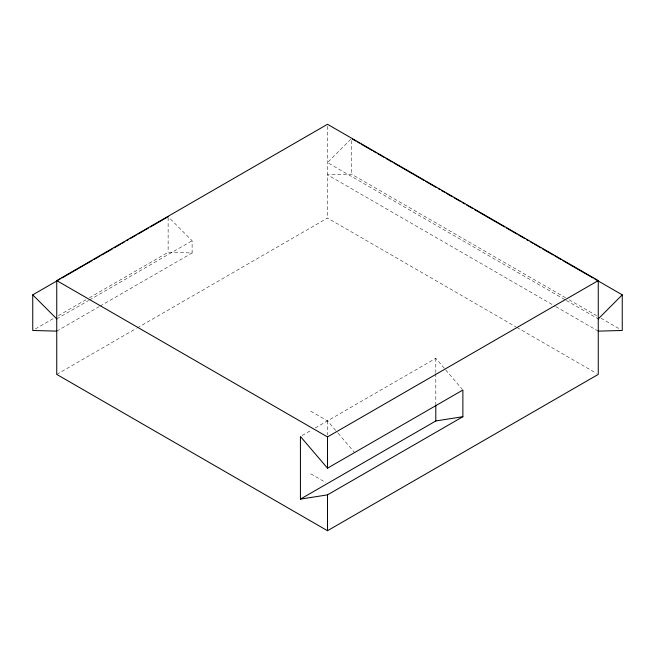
<?xml version="1.0" encoding="UTF-8"?>
<svg xmlns="http://www.w3.org/2000/svg" width="655" height="655" viewBox="0 0 655 655"><rect width="100%" height="100%" fill="white"/><g stroke="black" fill="none" stroke-linecap="round" stroke-linejoin="round"><path stroke-width="0.49" stroke-dasharray="3.27 2.46" d="M350.785 139.245L327.5 162.579L565.519 299.998M35.403 328.941L53.988 318.207M58.41 315.653L85.838 299.818M89.383 297.771L168.13 252.306L192.12 252.969L192.12 240.737L168.834 217.403M56.739 318.895L88.597 300.506M89.481 299.998L192.12 240.737M56.739 331.135L99.208 306.614M100.1 306.098L192.12 252.969M56.739 374.398L136.371 328.417M137.263 327.909L327.5 218.074L515.968 326.886M302.168 435.485L311.78 429.942M315.276 427.92L435.804 358.334L445.048 369.158M565.617 297.771L351.489 174.148L327.5 174.811L554.9 306.098M569.162 299.818L596.59 315.653M601.012 318.207L619.597 328.941M566.403 300.506L598.261 318.895M555.792 306.614L598.261 331.135M516.852 327.402L596.492 373.375M310.765 411.201L327.5 420.862L337.407 432.456M310.765 473.827L325.74 482.473M445.711 369.928L462.217 389.258M338.07 433.233L354.576 452.556M435.804 358.334L435.804 372.474M435.804 373.481L435.804 403.783M351.489 140.571L351.489 174.148M327.5 126.292L327.5 218.074M327.5 420.862L327.5 434.961M168.13 217.714L168.13 252.306"/><path stroke-width="0.98" d="M598.261 318.895L622.25 294.856L594.822 279.022M56.739 280.602L327.5 124.278L598.261 280.602L598.261 374.398L327.5 530.722L56.739 374.398L56.739 280.602L327.5 436.926L598.261 280.602M56.739 331.135L32.75 330.472L32.75 294.856L60.178 279.022M61.947 277.998L92.036 260.633M93.804 259.609L99.994 256.031M101.771 255.016L112.382 248.884M114.158 247.86L120.348 244.282M122.117 243.267L124.769 241.728M126.546 240.713L128.315 239.689M130.083 238.666L136.273 235.088M138.049 234.064L148.66 227.94M150.437 226.917L168.13 216.699M327.5 468.186L462.88 390.028L462.88 416.703L327.5 494.869L300.424 499.118L300.424 436.492L327.5 468.186L327.5 436.926M300.424 499.118L435.804 420.96L462.88 416.703M598.261 331.135L622.25 330.472L622.25 294.856M352.374 139.048L355.911 141.095M357.687 142.11L359.456 143.134M361.224 144.157L371.844 150.29M373.612 151.305L376.265 152.844M378.033 153.859L384.231 157.437M386 158.461L392.189 162.039M393.958 163.062L424.047 180.428M425.816 181.451L436.435 187.584M438.203 188.599L439.972 189.623M441.74 190.646L444.401 192.177M446.17 193.2L452.359 196.778M454.128 197.794L460.326 201.372M462.094 202.395L464.747 203.926M466.516 204.95L472.714 208.527M474.482 209.543L504.563 226.917M506.34 227.94L516.951 234.064M518.727 235.088L524.917 238.666M526.685 239.689L528.454 240.713M530.231 241.728L532.883 243.267M534.652 244.282L540.842 247.86M542.618 248.884L553.229 255.016M555.006 256.031L561.196 259.609M562.964 260.633L593.053 277.998M32.75 294.856L56.739 318.895M435.804 404.798L435.804 420.96M327.5 494.869L327.5 530.722"/></g></svg>
